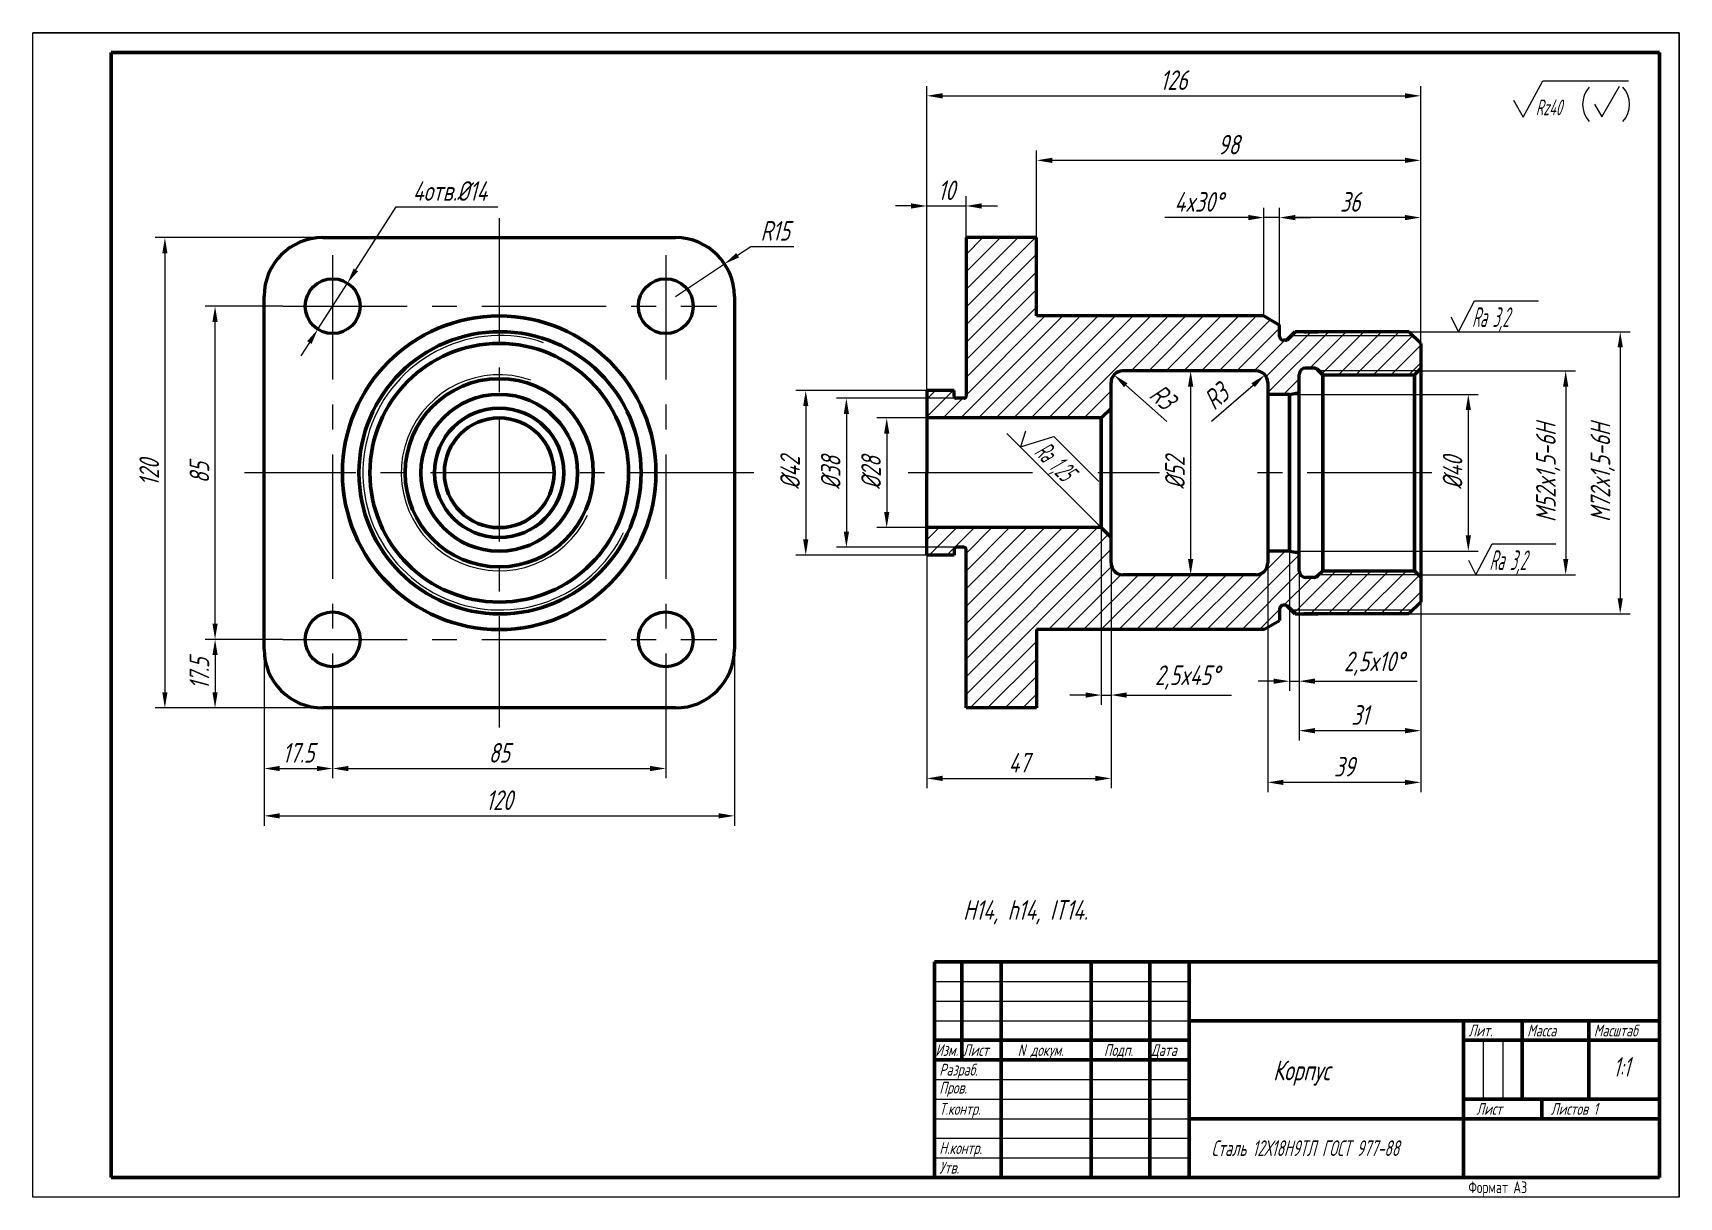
# Model space of a CAD drawing. Header units: millimetres. Extents: x 730 to 1150, y 0 to 297.
import ezdxf

# ---------------------------------------------------------------- set-up
doc = ezdxf.new("R2010")
doc.units = ezdxf.units.MM
doc.linetypes.add('осевая', pattern=[50.8, 31.75, -6.35, 6.35, -6.35])
doc.layers.get('0').update_dxf_attribs({"lineweight": 15})
for name, color, linetype, lineweight in [('Осевая', 7, 'осевая', 15), ('Основная', 7, 'Continuous', 60), ('Размерная', 7, 'Continuous', 18), ('Техт', 7, 'Continuous', 18), ('Штриховка', 7, 'Continuous', 18)]:
    doc.layers.add(name, color=color, linetype=linetype, lineweight=lineweight)
doc.styles.add('ESKD', font='Eskd2__1.ttf', dxfattribs={"oblique": 15, "height": 4})
doc.styles.get("Standard").update_dxf_attribs({"font": 'simplex.shx', "width": 0.7, "oblique": 15, "height": 5})
doc.dimstyles.new('ESKD', dxfattribs={"dimtxt": 4, "dimasz": 4, "dimexe": 2.5, "dimexo": 0, "dimgap": 1.5, "dimtad": 3, "dimdec": 3, "dimdsep": 46, "dimtxsty": 'Standard', "dimcen": 1.5, "dimdle": 1.25, "dimclrd": 256, "dimclre": 256, "dimclrt": 256, "dimazin": 2, "dimtfac": 0.766667, "dimtdec": 3, "dimtmove": 0, "dimatfit": 0, "dimtvp": 1.5, "dimtolj": 1, "dimtzin": 0, "dimlwd": -1, "dimlwe": -1, "dimarcsym": 0})

# ---------------------------------------------------------------- blocks, each defined once
blk = doc.blocks.new('*D33')
at = {"layer": 'DEFPOINTS', "color": 0, "ltscale": 10, "transparency": 16777216}
for p in [(810.24, 233.21), (802.69, 221.42)]:
    blk.add_point(p, dxfattribs=at)
at = {"layer": 'Размерная', "ltscale": 10, "transparency": 16777216}
for p, q in [((812.4, 236.58), (822.72, 252.7)), ((822.72, 252.7), (848.61, 252.7)), ((802.69, 221.42), (810.24, 233.21)), ((800.54, 218.06), (798.38, 214.69))]:
    blk.add_line(p, q, dxfattribs=at)
for points in [[(811.84, 236.94), (812.96, 236.22), (810.24, 233.21)], [(799.98, 218.41), (801.1, 217.7), (802.69, 221.42)]]:
    blk.add_solid(points, dxfattribs=at)
at = {"layer": 'Размерная', "ltscale": 10, "transparency": 16777216, "insert": (836.41, 256.7), "char_height": 5, "attachment_point": 5}
blk.add_mtext('\\A1;4отв.%%c14', dxfattribs=at)
blk = doc.blocks.new('*D34')
at = {"layer": 'DEFPOINTS', "color": 0, "ltscale": 10, "transparency": 16777216}
for p in [(788.97, 139.82), (806.47, 129.31), (806.47, 109.37)]:
    blk.add_point(p, dxfattribs=at)
at = {"layer": 'Размерная', "ltscale": 10, "transparency": 16777216}
for p, q in [((788.97, 139.82), (788.97, 106.87)), ((806.47, 129.31), (806.47, 106.87)), ((792.97, 109.37), (802.47, 109.37))]:
    blk.add_line(p, q, dxfattribs=at)
for points in [[(792.97, 110.03), (792.97, 108.7), (788.97, 109.37)], [(802.47, 110.03), (802.47, 108.7), (806.47, 109.37)]]:
    blk.add_solid(points, dxfattribs=at)
at = {"layer": 'Размерная', "ltscale": 10, "transparency": 16777216, "insert": (797.72, 113.37), "char_height": 5, "attachment_point": 5}
blk.add_mtext('\\A1;17.5', dxfattribs=at)
blk = doc.blocks.new('*D35')
at = {"layer": 'DEFPOINTS', "color": 0, "ltscale": 10, "transparency": 16777216}
for p in [(806.47, 129.31), (891.47, 129.31), (891.47, 109.37)]:
    blk.add_point(p, dxfattribs=at)
at = {"layer": 'Размерная', "ltscale": 10, "transparency": 16777216}
for p, q in [((806.47, 129.31), (806.47, 106.87)), ((891.47, 129.31), (891.47, 106.87)), ((810.47, 109.37), (887.47, 109.37))]:
    blk.add_line(p, q, dxfattribs=at)
for points in [[(810.47, 110.03), (810.47, 108.7), (806.47, 109.37)], [(887.47, 110.03), (887.47, 108.7), (891.47, 109.37)]]:
    blk.add_solid(points, dxfattribs=at)
at = {"layer": 'Размерная', "ltscale": 10, "transparency": 16777216, "insert": (848.97, 113.37), "char_height": 5, "attachment_point": 5}
blk.add_mtext('\\A1;85', dxfattribs=at)
blk = doc.blocks.new('*D36')
at = {"layer": 'DEFPOINTS', "color": 0, "ltscale": 10, "transparency": 16777216}
for p in [(793.74, 142.32), (776.47, 124.82), (803.97, 124.82)]:
    blk.add_point(p, dxfattribs=at)
at = {"layer": 'Размерная', "ltscale": 10, "transparency": 16777216}
for p, q in [((793.74, 142.32), (773.97, 142.32)), ((776.47, 138.32), (776.47, 128.82)), ((803.97, 124.82), (773.97, 124.82))]:
    blk.add_line(p, q, dxfattribs=at)
for points in [[(775.8, 138.32), (777.13, 138.32), (776.47, 142.32)], [(775.8, 128.82), (777.13, 128.82), (776.47, 124.82)]]:
    blk.add_solid(points, dxfattribs=at)
at = {"layer": 'Размерная', "ltscale": 10, "transparency": 16777216, "insert": (772.47, 133.57), "char_height": 5, "attachment_point": 5, "rotation": 90}
blk.add_mtext('\\A1;17.5', dxfattribs=at)
blk = doc.blocks.new('*D37')
at = {"layer": 'DEFPOINTS', "color": 0, "ltscale": 10, "transparency": 16777216}
for p in [(776.47, 227.32), (793.74, 227.32), (793.74, 142.32)]:
    blk.add_point(p, dxfattribs=at)
at = {"layer": 'Размерная', "ltscale": 10, "transparency": 16777216}
for p, q in [((793.74, 227.32), (773.97, 227.32)), ((776.47, 146.32), (776.47, 223.32)), ((793.74, 142.32), (773.97, 142.32))]:
    blk.add_line(p, q, dxfattribs=at)
for points in [[(775.8, 223.32), (777.13, 223.32), (776.47, 227.32)], [(775.8, 146.32), (777.13, 146.32), (776.47, 142.32)]]:
    blk.add_solid(points, dxfattribs=at)
at = {"layer": 'Размерная', "ltscale": 10, "transparency": 16777216, "insert": (772.47, 184.82), "char_height": 5, "attachment_point": 5, "rotation": 90}
blk.add_mtext('\\A1;85', dxfattribs=at)
blk = doc.blocks.new('*D38')
at = {"layer": 'DEFPOINTS', "color": 0, "ltscale": 10, "transparency": 16777216}
for p in [(1084.07, 280.99), (1084.07, 217.82), (958.07, 205.82)]:
    blk.add_point(p, dxfattribs=at)
at = {"layer": 'Размерная', "ltscale": 10, "transparency": 16777216}
for p, q in [((958.07, 205.82), (958.07, 283.49)), ((1084.07, 217.82), (1084.07, 283.49)), ((962.07, 280.99), (1080.07, 280.99))]:
    blk.add_line(p, q, dxfattribs=at)
for points in [[(962.07, 281.66), (962.07, 280.32), (958.07, 280.99)], [(1080.07, 281.66), (1080.07, 280.32), (1084.07, 280.99)]]:
    blk.add_solid(points, dxfattribs=at)
at = {"layer": 'Размерная', "ltscale": 10, "transparency": 16777216, "insert": (1021.07, 284.99), "char_height": 5, "attachment_point": 5}
blk.add_mtext('\\A1;126', dxfattribs=at)
blk = doc.blocks.new('*D39')
at = {"layer": 'DEFPOINTS', "color": 0, "ltscale": 10, "transparency": 16777216}
for p in [(968.07, 252.89), (968.07, 244.82), (958.07, 205.82)]:
    blk.add_point(p, dxfattribs=at)
at = {"layer": 'Размерная', "ltscale": 10, "transparency": 16777216}
for p, q in [((954.07, 252.89), (950.07, 252.89)), ((958.07, 205.82), (958.07, 255.39)), ((958.07, 252.89), (968.07, 252.89)), ((968.07, 244.82), (968.07, 255.39)), ((972.07, 252.89), (976.07, 252.89))]:
    blk.add_line(p, q, dxfattribs=at)
for points in [[(954.07, 253.56), (954.07, 252.22), (958.07, 252.89)], [(972.07, 253.56), (972.07, 252.22), (968.07, 252.89)]]:
    blk.add_solid(points, dxfattribs=at)
at = {"layer": 'Размерная', "ltscale": 10, "transparency": 16777216, "insert": (963.07, 256.89), "char_height": 5, "attachment_point": 5}
blk.add_mtext('\\A1;10', dxfattribs=at)
blk = doc.blocks.new('*D18')
at = {"layer": 'DEFPOINTS', "color": 0, "ltscale": 10, "transparency": 16777216}
for p in [(1048.07, 249.93), (1048.07, 220.82), (1084.07, 217.82)]:
    blk.add_point(p, dxfattribs=at)
at = {"layer": 'Размерная', "ltscale": 10, "transparency": 16777216}
for p, q in [((1048.07, 220.82), (1048.07, 252.43)), ((1084.07, 217.82), (1084.07, 252.43)), ((1080.07, 249.93), (1052.07, 249.93))]:
    blk.add_line(p, q, dxfattribs=at)
for points in [[(1052.07, 250.6), (1052.07, 249.26), (1048.07, 249.93)], [(1080.07, 250.6), (1080.07, 249.26), (1084.07, 249.93)]]:
    blk.add_solid(points, dxfattribs=at)
at = {"layer": 'Размерная', "ltscale": 10, "transparency": 16777216, "insert": (1066.07, 253.93), "char_height": 5, "attachment_point": 5}
blk.add_mtext('\\A1;36', dxfattribs=at)
blk = doc.blocks.new('*D40')
at = {"layer": 'DEFPOINTS', "color": 0, "ltscale": 10, "transparency": 16777216}
for p in [(986.07, 264.53), (986.07, 244.82), (1084.07, 217.82)]:
    blk.add_point(p, dxfattribs=at)
at = {"layer": 'Размерная', "ltscale": 10, "transparency": 16777216}
for p, q in [((986.07, 244.82), (986.07, 267.03)), ((1084.07, 217.82), (1084.07, 267.03)), ((1080.07, 264.53), (990.07, 264.53))]:
    blk.add_line(p, q, dxfattribs=at)
for points in [[(990.07, 265.2), (990.07, 263.86), (986.07, 264.53)], [(1080.07, 265.2), (1080.07, 263.86), (1084.07, 264.53)]]:
    blk.add_solid(points, dxfattribs=at)
at = {"layer": 'Размерная', "ltscale": 10, "transparency": 16777216, "insert": (1035.07, 268.53), "char_height": 5, "attachment_point": 5}
blk.add_mtext('\\A1;98', dxfattribs=at)
blk = doc.blocks.new('*D41')
at = {"layer": 'DEFPOINTS', "color": 0, "ltscale": 10, "transparency": 16777216}
for p in [(1044.07, 249.93), (1044.07, 224.82), (1048.07, 220.82)]:
    blk.add_point(p, dxfattribs=at)
at = {"layer": 'Размерная', "ltscale": 10, "transparency": 16777216}
for p, q in [((1044.07, 224.82), (1044.07, 252.43)), ((1048.07, 220.82), (1048.07, 252.43)), ((1040.07, 249.93), (1018.76, 249.93)), ((1048.07, 249.93), (1044.07, 249.93)), ((1052.07, 249.93), (1056.07, 249.93))]:
    blk.add_line(p, q, dxfattribs=at)
for points in [[(1040.07, 250.6), (1040.07, 249.26), (1044.07, 249.93)], [(1052.07, 250.6), (1052.07, 249.26), (1048.07, 249.93)]]:
    blk.add_solid(points, dxfattribs=at)
at = {"layer": 'Размерная', "ltscale": 10, "transparency": 16777216, "insert": (1027.42, 253.93), "char_height": 5, "attachment_point": 5}
blk.add_mtext('\\A1;4x30%%d', dxfattribs=at)
blk = doc.blocks.new('*D42')
at = {"layer": 'DEFPOINTS', "color": 0, "ltscale": 10, "transparency": 16777216}
for p in [(1081.07, 220.82), (1081.07, 148.82), (1134.98, 148.82)]:
    blk.add_point(p, dxfattribs=at)
at = {"layer": 'Размерная', "ltscale": 10, "transparency": 16777216}
for p, q in [((1081.07, 220.82), (1137.48, 220.82)), ((1134.98, 216.82), (1134.98, 152.82)), ((1081.07, 148.82), (1137.48, 148.82))]:
    blk.add_line(p, q, dxfattribs=at)
for points in [[(1134.31, 216.82), (1135.65, 216.82), (1134.98, 220.82)], [(1134.31, 152.82), (1135.65, 152.82), (1134.98, 148.82)]]:
    blk.add_solid(points, dxfattribs=at)
at = {"layer": 'Размерная', "ltscale": 10, "transparency": 16777216, "insert": (1130.51, 184.82), "char_height": 5, "attachment_point": 5, "rotation": 90}
blk.add_mtext('\\A1;M72x1,5-6H', dxfattribs=at)
blk = doc.blocks.new('*D19')
at = {"layer": 'DEFPOINTS', "color": 0, "ltscale": 10, "transparency": 16777216}
for p in [(1083.47, 210.82), (1083.47, 158.82), (1121.07, 158.82)]:
    blk.add_point(p, dxfattribs=at)
at = {"layer": 'Размерная', "ltscale": 10, "transparency": 16777216}
for p, q in [((1083.47, 210.82), (1123.57, 210.82)), ((1121.07, 206.82), (1121.07, 162.82)), ((1083.47, 158.82), (1123.57, 158.82))]:
    blk.add_line(p, q, dxfattribs=at)
for points in [[(1120.41, 206.82), (1121.74, 206.82), (1121.07, 210.82)], [(1120.41, 162.82), (1121.74, 162.82), (1121.07, 158.82)]]:
    blk.add_solid(points, dxfattribs=at)
at = {"layer": 'Размерная', "ltscale": 10, "transparency": 16777216, "insert": (1116.6, 184.82), "char_height": 5, "attachment_point": 5, "rotation": 90}
blk.add_mtext('\\A1;M52x1,5-6H', dxfattribs=at)
blk = doc.blocks.new('*D43')
at = {"layer": 'DEFPOINTS', "color": 0, "ltscale": 10, "transparency": 16777216}
for p in [(1053.07, 164.38), (1084.07, 151.82), (1053.07, 119.02)]:
    blk.add_point(p, dxfattribs=at)
at = {"layer": 'Размерная', "ltscale": 10, "transparency": 16777216}
for p, q in [((1053.07, 164.38), (1053.07, 116.52)), ((1084.07, 151.82), (1084.07, 116.52)), ((1080.07, 119.02), (1057.07, 119.02))]:
    blk.add_line(p, q, dxfattribs=at)
for points in [[(1057.07, 119.69), (1057.07, 118.35), (1053.07, 119.02)], [(1080.07, 119.69), (1080.07, 118.35), (1084.07, 119.02)]]:
    blk.add_solid(points, dxfattribs=at)
at = {"layer": 'Размерная', "ltscale": 10, "transparency": 16777216, "insert": (1068.57, 123.02), "char_height": 5, "attachment_point": 5}
blk.add_mtext('\\A1;31', dxfattribs=at)
blk = doc.blocks.new('*D44')
at = {"layer": 'DEFPOINTS', "color": 0, "ltscale": 10, "transparency": 16777216}
for p in [(1045.07, 164.82), (1084.07, 151.82), (1045.07, 105.83)]:
    blk.add_point(p, dxfattribs=at)
at = {"layer": 'Размерная', "ltscale": 10, "transparency": 16777216}
for p, q in [((1045.07, 164.82), (1045.07, 103.33)), ((1084.07, 151.82), (1084.07, 103.33)), ((1080.07, 105.83), (1049.07, 105.83))]:
    blk.add_line(p, q, dxfattribs=at)
for points in [[(1049.07, 106.5), (1049.07, 105.16), (1045.07, 105.83)], [(1080.07, 106.5), (1080.07, 105.16), (1084.07, 105.83)]]:
    blk.add_solid(points, dxfattribs=at)
at = {"layer": 'Размерная', "ltscale": 10, "transparency": 16777216, "insert": (1064.57, 109.83), "char_height": 5, "attachment_point": 5}
blk.add_mtext('\\A1;39', dxfattribs=at)
blk = doc.blocks.new('*D45')
at = {"layer": 'DEFPOINTS', "color": 0, "ltscale": 10, "transparency": 16777216}
for p in [(1005.08, 168.32), (958.07, 163.82), (1005.08, 106.85)]:
    blk.add_point(p, dxfattribs=at)
at = {"layer": 'Размерная', "ltscale": 10, "transparency": 16777216}
for p, q in [((1005.08, 168.32), (1005.08, 104.35)), ((958.07, 163.82), (958.07, 104.35)), ((962.07, 106.85), (1001.08, 106.85))]:
    blk.add_line(p, q, dxfattribs=at)
for points in [[(962.07, 107.52), (962.07, 106.18), (958.07, 106.85)], [(1001.08, 107.52), (1001.08, 106.18), (1005.08, 106.85)]]:
    blk.add_solid(points, dxfattribs=at)
at = {"layer": 'Размерная', "ltscale": 10, "transparency": 16777216, "insert": (981.57, 110.85), "char_height": 5, "attachment_point": 5}
blk.add_mtext('\\A1;47', dxfattribs=at)
blk = doc.blocks.new('*D46')
at = {"layer": 'DEFPOINTS', "color": 0, "ltscale": 10, "transparency": 16777216}
for p in [(1002.57, 170.82), (1005.08, 168.32), (1005.08, 128.11)]:
    blk.add_point(p, dxfattribs=at)
at = {"layer": 'Размерная', "ltscale": 10, "transparency": 16777216}
for p, q in [((1002.57, 170.82), (1002.57, 125.61)), ((1005.08, 168.32), (1005.08, 125.61)), ((998.57, 128.11), (994.57, 128.11)), ((1002.57, 128.11), (1005.08, 128.11)), ((1009.08, 128.11), (1035.83, 128.11))]:
    blk.add_line(p, q, dxfattribs=at)
for points in [[(998.57, 128.78), (998.57, 127.44), (1002.57, 128.11)], [(1009.08, 128.78), (1009.08, 127.44), (1005.08, 128.11)]]:
    blk.add_solid(points, dxfattribs=at)
at = {"layer": 'Размерная', "ltscale": 10, "transparency": 16777216, "insert": (1024.45, 132.59), "char_height": 5, "attachment_point": 5}
blk.add_mtext('\\A1;2,5x45%%d', dxfattribs=at)
blk = doc.blocks.new('*D47')
at = {"layer": 'DEFPOINTS', "color": 0, "ltscale": 10, "transparency": 16777216}
for p in [(1042.07, 210.82), (1025.38, 158.82), (1042.07, 158.82)]:
    blk.add_point(p, dxfattribs=at)
at = {"layer": 'Размерная', "ltscale": 10, "transparency": 16777216}
for p, q in [((1042.07, 210.82), (1022.88, 210.82)), ((1025.38, 206.82), (1025.38, 162.82)), ((1042.07, 158.82), (1022.88, 158.82))]:
    blk.add_line(p, q, dxfattribs=at)
for points in [[(1024.71, 206.82), (1026.05, 206.82), (1025.38, 210.82)], [(1024.71, 162.82), (1026.05, 162.82), (1025.38, 158.82)]]:
    blk.add_solid(points, dxfattribs=at)
at = {"layer": 'Размерная', "ltscale": 10, "transparency": 16777216, "insert": (1021.38, 184.82), "char_height": 5, "attachment_point": 5, "rotation": 90}
blk.add_mtext('\\A1;%%c52', dxfattribs=at)
blk = doc.blocks.new('*D48')
at = {"layer": 'DEFPOINTS', "color": 0, "ltscale": 10, "transparency": 16777216}
for p in [(1045.07, 204.82), (1045.07, 164.82), (1096.22, 164.82)]:
    blk.add_point(p, dxfattribs=at)
at = {"layer": 'Размерная', "ltscale": 10, "transparency": 16777216}
for p, q in [((1045.07, 204.82), (1098.72, 204.82)), ((1096.22, 200.82), (1096.22, 168.82)), ((1045.07, 164.82), (1098.72, 164.82))]:
    blk.add_line(p, q, dxfattribs=at)
for points in [[(1095.56, 200.82), (1096.89, 200.82), (1096.22, 204.82)], [(1095.56, 168.82), (1096.89, 168.82), (1096.22, 164.82)]]:
    blk.add_solid(points, dxfattribs=at)
at = {"layer": 'Размерная', "ltscale": 10, "transparency": 16777216, "insert": (1092.22, 184.82), "char_height": 5, "attachment_point": 5, "rotation": 90}
blk.add_mtext('\\A1;%%c40', dxfattribs=at)
blk = doc.blocks.new('*D49')
at = {"layer": 'DEFPOINTS', "color": 0, "ltscale": 10, "transparency": 16777216}
for p in [(1050.57, 164.82), (1053.07, 164.38), (1053.07, 131.65)]:
    blk.add_point(p, dxfattribs=at)
at = {"layer": 'Размерная', "ltscale": 10, "transparency": 16777216}
for p, q in [((1050.57, 164.82), (1050.57, 129.15)), ((1053.07, 164.38), (1053.07, 129.15)), ((1046.57, 131.65), (1042.57, 131.65)), ((1050.57, 131.65), (1053.07, 131.65)), ((1057.07, 131.65), (1083.16, 131.65))]:
    blk.add_line(p, q, dxfattribs=at)
for points in [[(1046.57, 132.31), (1046.57, 130.98), (1050.57, 131.65)], [(1057.07, 132.31), (1057.07, 130.98), (1053.07, 131.65)]]:
    blk.add_solid(points, dxfattribs=at)
at = {"layer": 'Размерная', "ltscale": 10, "transparency": 16777216, "insert": (1072.12, 136.12), "char_height": 5, "attachment_point": 5}
blk.add_mtext('\\A1;2,5x10%%d', dxfattribs=at)
blk = doc.blocks.new('*D20')
at = {"layer": 'DEFPOINTS', "color": 0, "ltscale": 10, "transparency": 16777216}
for p in [(958.07, 205.82), (927.18, 163.82), (958.07, 163.82)]:
    blk.add_point(p, dxfattribs=at)
at = {"layer": 'Размерная', "ltscale": 10, "transparency": 16777216}
for p, q in [((958.07, 205.82), (924.68, 205.82)), ((927.18, 201.82), (927.18, 167.82)), ((958.07, 163.82), (924.68, 163.82))]:
    blk.add_line(p, q, dxfattribs=at)
for points in [[(926.51, 201.82), (927.84, 201.82), (927.18, 205.82)], [(926.51, 167.82), (927.84, 167.82), (927.18, 163.82)]]:
    blk.add_solid(points, dxfattribs=at)
at = {"layer": 'Размерная', "ltscale": 10, "transparency": 16777216, "insert": (923.18, 184.82), "char_height": 5, "attachment_point": 5, "rotation": 90}
blk.add_mtext('\\A1;%%c42', dxfattribs=at)
blk = doc.blocks.new('*D50')
at = {"layer": 'DEFPOINTS', "color": 0, "ltscale": 10, "transparency": 16777216}
for p in [(958.07, 198.82), (947.84, 170.82), (958.07, 170.82)]:
    blk.add_point(p, dxfattribs=at)
at = {"layer": 'Размерная', "ltscale": 10, "transparency": 16777216}
for p, q in [((958.07, 198.82), (945.34, 198.82)), ((947.84, 194.82), (947.84, 174.82)), ((958.07, 170.82), (945.34, 170.82))]:
    blk.add_line(p, q, dxfattribs=at)
for points in [[(947.17, 194.82), (948.5, 194.82), (947.84, 198.82)], [(947.17, 174.82), (948.5, 174.82), (947.84, 170.82)]]:
    blk.add_solid(points, dxfattribs=at)
at = {"layer": 'Размерная', "ltscale": 10, "transparency": 16777216, "insert": (943.84, 184.82), "char_height": 5, "attachment_point": 5, "rotation": 90}
blk.add_mtext('\\A1;%%c28', dxfattribs=at)
blk = doc.blocks.new('*D51')
at = {"layer": 'DEFPOINTS', "color": 0, "ltscale": 10, "transparency": 16777216}
for p in [(1005.82, 209.8), (1008.08, 207.82)]:
    blk.add_point(p, dxfattribs=at)
at = {"layer": 'Размерная', "ltscale": 10, "transparency": 16777216}
blk.add_line((1019.34, 197.91), (1008.83, 207.16), dxfattribs=at)
blk.add_solid([(1009.27, 207.66), (1008.39, 206.66), (1005.82, 209.8)], dxfattribs=at)
at = {"layer": 'Размерная', "ltscale": 10, "transparency": 16777216, "insert": (1018.23, 204.22), "char_height": 5, "attachment_point": 5, "rotation": 318.6623}
blk.add_mtext('\\A1;R3', dxfattribs=at)
blk = doc.blocks.new('*D52')
at = {"layer": 'DEFPOINTS', "color": 0, "ltscale": 10, "transparency": 16777216}
for p in [(1042.07, 207.82), (1044.34, 209.79)]:
    blk.add_point(p, dxfattribs=at)
at = {"layer": 'Размерная', "ltscale": 10, "transparency": 16777216}
blk.add_line((1030.74, 197.98), (1041.32, 207.16), dxfattribs=at)
blk.add_solid([(1040.88, 207.67), (1041.75, 206.66), (1044.34, 209.79)], dxfattribs=at)
at = {"layer": 'Размерная', "ltscale": 10, "transparency": 16777216, "insert": (1031.9, 204.28), "char_height": 5, "attachment_point": 5, "rotation": 40.9602}
blk.add_mtext('\\A1;R3', dxfattribs=at)
blk = doc.blocks.new('*D59')
at = {"layer": 'DEFPOINTS', "color": 0, "ltscale": 10, "transparency": 16777216}
for p in [(965.57, 203.82), (937.55, 165.82), (965.57, 165.82)]:
    blk.add_point(p, dxfattribs=at)
at = {"layer": 'Размерная', "ltscale": 10, "transparency": 16777216}
for p, q in [((965.57, 203.82), (935.05, 203.82)), ((937.55, 199.82), (937.55, 169.82)), ((965.57, 165.82), (935.05, 165.82))]:
    blk.add_line(p, q, dxfattribs=at)
for points in [[(936.88, 199.82), (938.22, 199.82), (937.55, 203.82)], [(936.88, 169.82), (938.22, 169.82), (937.55, 165.82)]]:
    blk.add_solid(points, dxfattribs=at)
at = {"layer": 'Размерная', "ltscale": 10, "transparency": 16777216, "insert": (933.55, 184.82), "char_height": 5, "attachment_point": 5, "rotation": 90}
blk.add_mtext('\\A1;%%c38', dxfattribs=at)
blk = doc.blocks.new('*D65')
at = {"layer": 'DEFPOINTS', "color": 0, "ltscale": 10, "transparency": 16777216}
for p in [(788.97, 139.82), (908.97, 139.82), (908.97, 97.29)]:
    blk.add_point(p, dxfattribs=at)
at = {"layer": 'Размерная', "ltscale": 10, "transparency": 16777216}
for p, q in [((788.97, 139.82), (788.97, 94.79)), ((908.97, 139.82), (908.97, 94.79)), ((792.97, 97.29), (904.97, 97.29))]:
    blk.add_line(p, q, dxfattribs=at)
for points in [[(792.97, 97.96), (792.97, 96.63), (788.97, 97.29)], [(904.97, 97.96), (904.97, 96.63), (908.97, 97.29)]]:
    blk.add_solid(points, dxfattribs=at)
at = {"layer": 'Размерная', "ltscale": 10, "transparency": 16777216, "insert": (848.97, 101.29), "char_height": 5, "attachment_point": 5}
blk.add_mtext('\\A1;120', dxfattribs=at)
blk = doc.blocks.new('*D66')
at = {"layer": 'DEFPOINTS', "color": 0, "ltscale": 10, "transparency": 16777216}
for p in [(803.97, 244.82), (763.67, 124.82), (803.97, 124.82)]:
    blk.add_point(p, dxfattribs=at)
at = {"layer": 'Размерная', "ltscale": 10, "transparency": 16777216}
for p, q in [((803.97, 244.82), (761.17, 244.82)), ((763.67, 240.82), (763.67, 128.82)), ((803.97, 124.82), (761.17, 124.82))]:
    blk.add_line(p, q, dxfattribs=at)
for points in [[(763.01, 240.82), (764.34, 240.82), (763.67, 244.82)], [(763.01, 128.82), (764.34, 128.82), (763.67, 124.82)]]:
    blk.add_solid(points, dxfattribs=at)
at = {"layer": 'Размерная', "ltscale": 10, "transparency": 16777216, "insert": (759.67, 184.82), "char_height": 5, "attachment_point": 5, "rotation": 90}
blk.add_mtext('\\A1;120', dxfattribs=at)
blk = doc.blocks.new('*D21')
at = {"layer": 'DEFPOINTS', "color": 0, "ltscale": 10, "transparency": 16777216}
for p in [(906.46, 238.12), (893.97, 229.82)]:
    blk.add_point(p, dxfattribs=at)
at = {"layer": 'Размерная', "ltscale": 10, "transparency": 16777216}
for p, q in [((909.8, 240.33), (913.13, 242.54)), ((913.13, 242.54), (924.14, 242.54)), ((893.97, 229.82), (906.46, 238.12))]:
    blk.add_line(p, q, dxfattribs=at)
blk.add_solid([(909.43, 240.88), (910.17, 239.77), (906.46, 238.12)], dxfattribs=at)
at = {"layer": 'Размерная', "ltscale": 10, "transparency": 16777216, "insert": (919.38, 246.54), "char_height": 5, "attachment_point": 5}
blk.add_mtext('\\A1;R15', dxfattribs=at)

msp = doc.modelspace()

# ---------------------------------------------------------------- hatches: boundary and pattern name
at = {"layer": 'Штриховка', "ltscale": 10}
h = msp.add_hatch(dxfattribs=at)
h.set_pattern_fill('ANSI31', color=256, style=0)
h.set_pattern_definition([(45, (1376.9827, 483.314), (-2.245064, 2.245064), [])])
h.paths.add_polyline_path([(1008.0819, 210.8192), (1042.0726, 210.8192, -0.41421356), (1045.0726, 207.8192), (1045.0726, 204.8192), (1050.5726, 204.8192), (1053.0726, 205.26), (1053.0726, 209.9192, -0.41421356), (1054.6726, 211.5192), (1056.9584, 211.5192, -0.19891237), (1057.6655, 211.2263), (1058.0726, 210.8192), (1083.4726, 210.8192), (1084.0726, 211.4192), (1084.0726, 217.8192), (1082.0726, 219.8192), (1051.0726, 219.8192), (1049.8726, 218.6192), (1049.0726, 218.6192, -0.41421356), (1048.0726, 219.6192), (1048.0726, 222.5098), (1044.0726, 224.8192), (986.0726, 224.8192), (986.0726, 244.8192), (968.0726, 244.8192), (968.0726, 204.3192, -0.41421356), (967.5726, 203.8192), (965.5726, 203.8192, -0.41421356), (965.0726, 204.3192), (965.0726, 205.8192), (958.0726, 205.8192), (958.0726, 198.8192), (1002.5726, 198.8192), (1005.0765, 201.3205), (1005.0756, 207.8153, -0.4152049)])
h.paths.add_polyline_path([(1083.4726, 210.8192), (1058.0726, 210.8192), (1059.0726, 209.8192), (1082.4726, 209.8192)], flags=17)
h.paths.add_polyline_path([(1081.0726, 220.8192), (1052.0726, 220.8192), (1051.0726, 219.8192), (1082.0726, 219.8192)], flags=17)
h.paths.add_polyline_path([(1048.0726, 150.0192, -0.41421356), (1049.0726, 151.0192), (1049.8726, 151.0192), (1051.0726, 149.8192), (1082.0726, 149.8192), (1084.0726, 151.8192), (1084.0726, 158.2192), (1083.4726, 158.8192), (1058.0726, 158.8192), (1057.6655, 158.4121, -0.19891237), (1056.9584, 158.1192), (1054.6726, 158.1192, -0.41421356), (1053.0726, 159.7192), (1053.0726, 164.3784), (1050.5726, 164.8192), (1045.0726, 164.8192), (1045.0726, 161.8192, -0.41421356), (1042.0726, 158.8192), (1008.0819, 158.8192, -0.41443515), (1005.0819, 161.8215), (1005.081, 168.3134), (1002.5726, 170.8192), (958.0726, 170.8192), (958.0726, 163.8192), (965.0726, 163.8192), (965.0726, 165.3192, -0.41421356), (965.5726, 165.8192), (967.5726, 165.8192, -0.41421356), (968.0726, 165.3192), (968.0726, 124.8192), (986.0726, 124.8192), (986.0726, 144.8192), (1044.0726, 144.8192), (1048.0726, 147.1286)])
h.paths.add_polyline_path([(1082.4726, 159.8192), (1059.0726, 159.8192), (1058.0726, 158.8192), (1083.4726, 158.8192)], flags=17)
h.paths.add_polyline_path([(1082.0726, 149.8192), (1051.0726, 149.8192), (1052.0726, 148.8192), (1057.9563, 148.8192), (1081.0726, 148.8192)], flags=17)

# ---------------------------------------------------------------- linework, layer by layer
for p, q in [((730, 297.0361), (1150, 297.0361)), ((730, 0.0361), (730, 297.0361)), ((730, 297.0361), (940, 297.0361)), ((940, 297.0361), (730, 297.0361)), ((940, 297.0361), (1150, 297.0361)), ((1150, 297.0361), (940, 297.0361)), ((1150, 297.0361), (1150, 0.0361)), ((1150, 0.0361), (1150, 297.0361)), ((1093.6831, 220.8192), (1097.8415, 228.7022)), ((1097.8415, 228.7022), (1114.1005, 228.7022)), ((1091.8077, 224.5676), (1093.6831, 220.8192)), ((1051.0726, 219.8192), (1082.0726, 219.8192)), ((1083.4726, 210.8192), (1058.0726, 210.8192)), ((983.2758, 195.3959), (981.9513, 191.4193)), ((981.9513, 191.4193), (990.4659, 194.0529)), ((990.4659, 194.0529), (1001.9627, 182.5561)), ((1098.1142, 158.8192), (1102.2726, 166.7022)), ((1102.2726, 166.7022), (1118.5316, 166.7022)), ((1096.2388, 162.5676), (1098.1142, 158.8192)), ((1083.4726, 158.8192), (1058.0726, 158.8192)), ((1051.0726, 149.8192), (1082.0726, 149.8192)), ((960, 55.0361), (1025, 55.0361)), ((960, 50.0361), (1025, 50.0361)), ((960, 45.0361), (1025, 45.0361)), ((1100, 40.0361), (1100, 25.0361)), ((1100, 40.0361), (1100, 25.0361)), ((1105, 40.0361), (1105, 25.0361)), ((1105, 40.0361), (1105, 25.0361)), ((960, 30.0361), (1025, 30.0361)), ((960, 25.0361), (1025, 25.0361)), ((960, 20.0361), (1025, 20.0361)), ((960, 15.0361), (1025, 15.0361)), ((960, 10.0361), (1025, 10.0361)), ((1150, 0.0361), (730, 0.0361))]:
    msp.add_line(p, q)
at = {"ltscale": 10}
for centre, radius, start, end in [((849.1859, 184.8192), 35, 71.502844, 334.22633), ((848.9677, 184.8192), 25, 71.164763, 334.380782)]:
    msp.add_arc(centre, radius, start, end, dxfattribs=at)
at = {"layer": 'Осевая'}
for p, q in [((848.9677, 249.8192), (848.9677, 119.8192)), ((806.4677, 240.3254), (806.4677, 129.3131)), ((891.4677, 240.3254), (891.4677, 129.3131)), ((793.7428, 227.3192), (904.4738, 227.3192)), ((913.9677, 184.8192), (783.9677, 184.8192)), ((985.0704, 184.8192), (953.0726, 184.8192)), ((1086.878, 184.8192), (1036.1297, 184.8192)), ((793.7428, 142.3192), (904.4738, 142.3192))]:
    msp.add_line(p, q, dxfattribs=at)
at = {"layer": 'Осевая', "ltscale": 10}
msp.add_line((1017.4689, 184.8192), (1001.7286, 184.8192), dxfattribs=at)
at = {"layer": 'Основная', "ltscale": 10}
for p, q in [((750, 5.0361), (750, 292.0361)), ((750, 292.0361), (1145, 292.0361)), ((1145, 292.0361), (1145, 5.0361)), ((1052.0726, 220.8192), (1050.0191, 218.7657)), ((1059.0726, 209.8192), (1057.6655, 211.2263)), ((1059.0726, 209.8192), (1059.0726, 159.8192)), ((1082.4726, 209.8192), (1082.4726, 159.8192)), ((1050.5726, 204.8192), (1050.5726, 164.8192)), ((1002.5726, 198.8192), (1002.5726, 170.8192)), ((1059.0726, 159.8192), (1057.6655, 158.4121)), ((1052.0726, 148.8192), (1050.0191, 150.8728)), ((960, 5.0361), (960, 60.0361)), ((960, 60.0361), (1145, 60.0361)), ((967, 60.0361), (967, 35.0361)), ((977, 60.0361), (977, 5.0361)), ((1000, 5.0361), (1000, 60.0361)), ((1015, 60.0361), (1015, 5.0361)), ((1025, 5.0361), (1025, 60.0361)), ((1025, 45.0361), (1145, 45.0361)), ((1095, 45.0361), (1095, 5.0361)), ((1110, 45.0361), (1110, 25.0361)), ((1127, 45.0361), (1127, 25.0361)), ((960, 40.0361), (1025, 40.0361)), ((1095, 40.0361), (1145, 40.0361)), ((960, 35.0361), (1025, 35.0361)), ((1095, 25.0361), (1145, 25.0361)), ((1115, 25), (1115, 20)), ((1025, 20.0361), (1145, 20.0361)), ((1145, 5.0361), (750, 5.0361))]:
    msp.add_line(p, q, dxfattribs=at)
at = {"layer": 'Основная', "lineweight": 53}
for p, q in [((803.9677, 244.8192), (893.9677, 244.8192)), ((986.0726, 244.8192), (968.0726, 244.8192)), ((968.0726, 244.8192), (968.0726, 204.3192)), ((986.0726, 224.8192), (986.0726, 244.8192)), ((788.9677, 139.8192), (788.9677, 229.8192)), ((908.9677, 229.8192), (908.9677, 139.8192)), ((1044.0726, 224.8192), (986.0726, 224.8192)), ((1044.0726, 224.8192), (1048.0726, 222.5098)), ((1048.0726, 219.6192), (1048.0726, 222.5098)), ((1049.6655, 218.6192), (1049.0726, 218.6192)), ((1081.0726, 220.8192), (1052.0726, 220.8192)), ((1054.2726, 220.8192), (1057.9563, 220.8192)), ((1084.0726, 217.8192), (1081.0726, 220.8192)), ((1084.0726, 217.8192), (1084.0726, 151.8192)), ((1042.0726, 210.8192), (1008.0819, 210.8192)), ((1056.9584, 211.5192), (1054.6726, 211.5192)), ((1082.4726, 209.8192), (1084.0726, 211.4192)), ((965.0726, 205.8192), (958.0726, 205.8192)), ((958.0726, 205.8192), (958.0726, 184.8192)), ((965.0726, 204.3192), (965.0726, 205.8192)), ((1005.0819, 161.8161), (1005.0756, 207.8223)), ((1045.0726, 207.8192), (1045.0726, 161.8192)), ((1053.0726, 159.7192), (1053.0726, 209.9192)), ((1059.0726, 209.8192), (1082.4726, 209.8192)), ((967.5726, 203.8192), (965.5726, 203.8192)), ((1050.5726, 204.8192), (1045.0726, 204.8192)), ((1050.5726, 204.8192), (1053.0726, 205.26)), ((1002.5726, 198.8192), (958.0726, 198.8192)), ((1002.5726, 198.8192), (1005.0752, 201.3192)), ((958.0726, 163.8192), (958.0726, 184.8192)), ((1002.5726, 170.8192), (958.0726, 170.8192)), ((1002.5726, 170.8192), (1005.0752, 168.3192)), ((965.0726, 163.8192), (958.0726, 163.8192)), ((965.0726, 165.3192), (965.0726, 163.8192)), ((967.5726, 165.8192), (965.5726, 165.8192)), ((968.0726, 124.8192), (968.0726, 165.3192)), ((1050.5726, 164.8192), (1045.0726, 164.8192)), ((1050.5726, 164.8192), (1053.0726, 164.3784)), ((1059.0726, 159.8192), (1082.4726, 159.8192)), ((1082.4726, 159.8192), (1084.0726, 158.2192)), ((1042.0726, 158.8192), (1008.0819, 158.8192)), ((1056.9584, 158.1192), (1054.6726, 158.1192)), ((1084.0726, 151.8192), (1081.0726, 148.8192)), ((1044.0726, 144.8192), (1048.0726, 147.1286)), ((1048.0726, 150.0192), (1048.0726, 147.1286)), ((1049.6655, 151.0192), (1049.0726, 151.0192)), ((1052.0726, 148.8192), (1057.9563, 148.8192)), ((1081.0726, 148.8192), (1054.2726, 148.8192)), ((1044.0726, 144.8192), (986.0726, 144.8192)), ((986.0726, 144.8192), (986.0726, 124.8192)), ((893.9677, 124.8192), (803.9677, 124.8192)), ((986.0726, 124.8192), (968.0726, 124.8192))]:
    msp.add_line(p, q, dxfattribs=at)
for centre in [(806.4677, 227.3192), (891.4677, 227.3192), (806.4677, 142.3192), (891.4677, 142.3192)]:
    msp.add_circle(centre, 7, dxfattribs=at)
at = {"layer": 'Основная', "ltscale": 10}
for centre, radius in [((848.9677, 184.8192), 40), ((849.1859, 184.8192), 36), ((848.9677, 184.8192), 33), ((848.9677, 184.8192), 24), ((848.9677, 184.8192), 20), ((848.9677, 184.8192), 16.5), ((848.9677, 184.8192), 14)]:
    msp.add_circle(centre, radius, dxfattribs=at)
at = {"layer": 'Основная', "lineweight": 53}
for centre, radius, start, end in [((803.9677, 229.8192), 15, 90, 180), ((893.9677, 229.8192), 15, 0, 90), ((1049.0726, 219.6192), 1, 180, 270), ((1049.6655, 219.1192), 0.5, 270, 315), ((1008.0756, 207.8192), 3, 89.880751, 179.940976), ((1042.0726, 207.8192), 3, 0, 90), ((1054.6726, 209.9192), 1.6, 90, 180), ((965.5726, 204.3192), 0.5, 180, 270), ((967.5726, 204.3192), 0.5, 270, 0), ((965.5726, 165.3192), 0.5, 90, 180), ((967.5726, 165.3192), 0.5, 0, 90), ((1008.0819, 161.8192), 3, 180.058926, 270), ((1042.0726, 161.8192), 3, 270, 0), ((1054.6726, 159.7192), 1.6, 180, 270), ((1049.0726, 150.0192), 1, 90, 180), ((1049.6655, 150.5192), 0.5, 45, 90), ((803.9677, 139.8192), 15, 180, 270), ((893.9677, 139.8192), 15, 270, 0)]:
    msp.add_arc(centre, radius, start, end, dxfattribs=at)
at = {"layer": 'Основная', "ltscale": 10}
for centre, start, end in [((1056.9584, 210.5192), 45, 90), ((1056.9584, 159.1192), 270, 315)]:
    msp.add_arc(centre, 1, start, end, dxfattribs=at)
at = {"layer": 'Размерная', "ltscale": 10}
for p, q in [((1110.227, 275.5386), (1115.227, 284.8276)), ((1115.227, 284.8276), (1137.097, 284.8276)), ((1130.3328, 275.6284), (1134.8328, 283.4227)), ((1107.727, 279.8687), (1110.227, 275.5386)), ((1128.4603, 278.8717), (1130.3328, 275.6284)), ((1005.0752, 168.3192), (978.4998, 194.8673))]:
    msp.add_line(p, q, dxfattribs=at)
for centre, start, end in [((1131.9866, 278.81), 138.019774, 221.980226), ((1130.7515, 278.81), 318.019774, 41.980226)]:
    msp.add_arc(centre, 6.5897, start, end, dxfattribs=at)

# ---------------------------------------------------------------- texts
at = {"style": 'ESKD', "oblique": 15, "width": 0.6}
for p in [(1097.1615, 222.0152), (1101.5926, 160.0152)]:
    msp.add_text('Rа 3,2', height=5, dxfattribs=at).set_placement(p)
msp.add_text('Rа 1,25', height=5, rotation=315, dxfattribs=at).set_placement((985.2566, 189.8054))
at = {"layer": 'Размерная', "style": 'ESKD', "oblique": 15, "width": 0.7}
msp.add_text('Rz40', height=4, dxfattribs=at).set_placement((1113.4261, 276.0302))
at = {"layer": 'Техт', "oblique": 15}
for s, height, width, p in [('Н14, h14, IT14.', 5, 0.7, (967.3131, 70.7859)), ('Лит.', 3, 0.7, (1096.2551, 41.0361)), ('Масса', 3, 0.7, (1111.2551, 41.0361)), ('Масштаб', 3, 0.7, (1128.2551, 41.0361)), ('Изм.', 3, 0.7, (960.2551, 36.0361)), ('Лист', 3, 0.7, (967.2551, 36.0361)), ('N докум.', 3, 0.7, (981.2551, 36.0361)), ('Подп.', 3, 0.7, (1003.2551, 36.0361)), ('Дата', 3, 0.7, (1015.2551, 36.0361)), ('Разраб.', 3, 0.7, (961.2551, 31.0361)), ('Корпус', 5, 0.7, (1046.4263, 29.8512)), ('Корпус', 5, 0.7, (1046.4263, 29.815)), ('1:1', 5, 0.6, (1133.2273, 30.758)), ('Пров.', 3, 0.7, (961.2551, 26.4333)), ('Т.контр.', 3, 0.7, (961.2551, 21.0361)), ('Лист', 3, 0.7, (1098.2551, 21.0361)), ('Листов 1', 3, 0.7, (1117.2551, 21.0361)), ('Н.контр.', 3, 0.7, (961.2551, 11.0361)), ('Сталь 12Х18Н9ТЛ ГОСТ 977-88', 4, 0.6, (1030.6961, 10.5134)), ('Утв.', 3, 0.7, (961.2551, 6.0361))]:
    msp.add_text(s, height=height, dxfattribs=dict(at, width=width)).set_placement(p)
at = {"layer": 'Техт', "width": 0.7}
msp.add_text('Формат А3', height=3, dxfattribs=at).set_placement((1096.2551, 1.0361))

# ---------------------------------------------------------------- dimensions: what is measured, and where the dimension line sits
at = {"layer": 'Размерная', "ltscale": 10}
for base, p1, p2, picture, middle in [((1084.0726, 280.9896), (958.0726, 205.8192), (1084.0726, 217.8192), '*D38', (1021.0726, 284.9896)), ((986.0726, 264.5285), (1084.0726, 217.8192), (986.0726, 244.8192), '*D40', (1035.0726, 268.5285)), ((1048.0726, 249.929), (1084.0726, 217.8192), (1048.0726, 220.8192), '*D18', (1066.0726, 253.929)), ((1045.0726, 105.8288), (1084.0726, 151.8192), (1045.0726, 164.8192), '*D44', (1064.5726, 109.8288)), ((1053.0726, 119.0202), (1084.0726, 151.8192), (1053.0726, 164.3784), '*D43', (1068.5726, 123.0202)), ((806.4677, 109.3676), (788.9677, 139.8192), (806.4677, 129.3131), '*D34', (797.7177, 113.3676)), ((908.9677, 97.2941), (788.9677, 139.8192), (908.9677, 139.8192), '*D65', (848.9677, 101.2941)), ((891.4677, 109.3676), (806.4677, 129.3131), (891.4677, 129.3131), '*D35', (848.9677, 113.3676))]:
    dim = msp.add_linear_dim(base=base, p1=p1, p2=p2, dimstyle='ESKD', dxfattribs=at)
    dim.commit()
    dim.dimension.update_dxf_attribs({"geometry": picture, "text_midpoint": middle})
dim = msp.add_diameter_dim_2p(p1=(802.6933, 221.4239), p2=(810.242, 233.2145), text='4отв.%%c14', dimstyle='ESKD', override={"dimtoh": 1}, dxfattribs=at)
dim.commit()
dim.dimension.update_dxf_attribs({"geometry": '*D33', "text_midpoint": (836.4135, 252.6994), "dimtype": 163})
dim = msp.add_linear_dim(base=(968.0726, 252.89), p1=(958.0726, 205.8192), p2=(968.0726, 244.8192), dimstyle='ESKD', dxfattribs=at)
dim.commit()
dim.dimension.update_dxf_attribs({"geometry": '*D39', "text_midpoint": (963.0726, 252.89), "dimtype": 160})
for base, p1, p2, text, picture, middle in [((1044.0726, 249.929), (1048.0726, 220.8192), (1044.0726, 224.8192), '4x30%%d', '*D41', (1027.4171, 253.929)), ((1005.0752, 106.849), (958.0726, 163.8192), (1005.0752, 168.3192), '47', '*D45', (981.5739, 110.849)), ((1005.0752, 128.1097), (1002.5726, 170.8192), (1005.0752, 168.3192), '2,5x45%%d', '*D46', (1024.454, 132.5859)), ((1053.0726, 131.6452), (1050.5726, 164.8192), (1053.0726, 164.3784), '2,5x10%%d', '*D49', (1072.1181, 136.1214))]:
    dim = msp.add_linear_dim(base=base, p1=p1, p2=p2, text=text, dimstyle='ESKD', dxfattribs=at)
    dim.commit()
    dim.dimension.update_dxf_attribs({"geometry": picture, "text_midpoint": middle})
for center, mpoint, override, picture, middle in [((893.9677, 229.8192), (906.4645, 238.1155), {"dimtoh": 1}, '*D21', (919.3827, 242.5403)), ((1008.0756, 207.8192), (1005.8231, 209.8007), {"dimtmove": 1}, '*D51', (1015.5863, 201.2121)), ((1042.0726, 207.8192), (1044.3381, 209.7858), {"dimtmove": 1}, '*D52', (1034.5185, 201.2618))]:
    dim = msp.add_radius_dim(center=center, mpoint=mpoint, dimstyle='ESKD', override=override, dxfattribs=at)
    dim.commit()
    dim.dimension.update_dxf_attribs({"geometry": picture, "text_midpoint": middle, "dimtype": 164})
for base, p1, p2, picture, middle in [((763.6745, 124.8192), (803.9677, 244.8192), (803.9677, 124.8192), '*D66', (759.6745, 184.8192)), ((776.4677, 227.3192), (793.7428, 142.3192), (793.7428, 227.3192), '*D37', (772.4677, 184.8192)), ((776.4677, 124.8192), (793.7428, 142.3192), (803.9677, 124.8192), '*D36', (772.4677, 133.5692))]:
    dim = msp.add_linear_dim(base=base, p1=p1, p2=p2, angle=90, dimstyle='ESKD', dxfattribs=at)
    dim.commit()
    dim.dimension.update_dxf_attribs({"geometry": picture, "text_midpoint": middle})
for base, p1, p2, text, picture, middle in [((1134.9817, 148.8192), (1081.0726, 220.8192), (1081.0726, 148.8192), 'M72x1,5-6H', '*D42', (1130.5055, 184.8192)), ((1025.3786, 158.8192), (1042.0726, 210.8192), (1042.0726, 158.8192), '%%c52', '*D47', (1021.3786, 184.8192)), ((1121.0729, 158.8192), (1083.4726, 210.8192), (1083.4726, 158.8192), 'M52x1,5-6H', '*D19', (1116.5967, 184.8192)), ((927.1752, 163.8192), (958.0726, 205.8192), (958.0726, 163.8192), '%%c42', '*D20', (923.1752, 184.8192)), ((937.5513, 165.8192), (965.5726, 203.8192), (965.5726, 165.8192), '%%c38', '*D59', (933.5513, 184.8192)), ((1096.2237, 164.8192), (1045.0726, 204.8192), (1045.0726, 164.8192), '%%c40', '*D48', (1092.2237, 184.8192)), ((947.8373, 170.8192), (958.0726, 198.8192), (958.0726, 170.8192), '%%c28', '*D50', (943.8373, 184.8192))]:
    dim = msp.add_linear_dim(base=base, p1=p1, p2=p2, angle=90, text=text, dimstyle='ESKD', dxfattribs=at)
    dim.commit()
    dim.dimension.update_dxf_attribs({"geometry": picture, "text_midpoint": middle})

doc.saveas('drawing.dxf')
